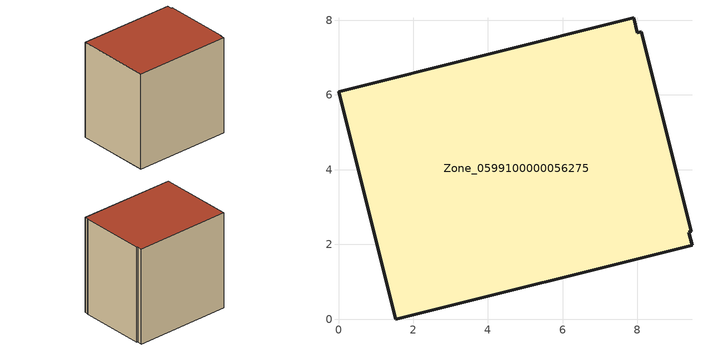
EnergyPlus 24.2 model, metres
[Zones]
Zone_0599100000056275
 floor ground (C_G): 9.44,2.35 9.37,2.33 9.46,1.98 1.53,0 0,6.08 7.9,8.06 8,7.67 8.1,7.7 z0
 wall outside (C_F): 8,7.67 7.9,8.06 0,6.08 1.53,0 9.46,1.98 9.37,2.33 9.44,2.35 8.1,7.7 8,7.67 z0:8.14
 roof outside (C_R): 9.37,2.33 9.44,2.35 8.1,7.7 8,7.67 7.9,8.06 0,6.08 1.53,0 9.46,1.98 z8.14
[BUILDING]
Pand.0599100000056275: North Axis=0; Terrain=City; Loads Convergence Tolerance Value=0.04; Temperature Convergence Tolerance Value=0.4; Solar Distribution=FullExterior; Maximum Number of Warmup Days=25; Minimum Number of Warmup Days=1
[Site:Location]
Rotterdam.The.Hague.AP_ZH_NLD Design_Conditions: Latitude=51.96; Longitude=4.45; Time Zone=1; Elevation=-4.5
[SITE:GROUNDTEMPERATURE:BUILDINGSURFACE]
18, 18, 18, 18, 18, 18, 18, 18, 18, 18, 18, 18
[MATERIAL] Thermal Absorptance=0.9; Solar Absorptance=0.7; Visible Absorptance=0.7
Name | Roughness | Thickness | Conductivity | Density | Specific Heat
G.TC.1946-1964 | MediumSmooth | 0.15 | 1 | 540 | 1210
F.TC.1946-1964 | Rough | 0.3 | 0.857143 | 1920 | 840
R.TC.1946-1964 | MediumRough | 0.2 | 0.235294 | 1500 | 1000
[CONSTRUCTION]
C_G: G.TC.1946-1964
C_F: F.TC.1946-1964
C_R: R.TC.1946-1964
[ZONE]
Zone_0599100000056275: Type=1; Multiplier=1; Ceiling Height=Autocalculate; Volume=Autocalculate; Floor Area=autocalculate; Part of Total Floor Area=Yes
[ZONEINFILTRATION:DESIGNFLOWRATE]
Infil_Zone_0599100000056275: Zone or ZoneList or Space or SpaceList=Zone_0599100000056275; Schedule=AlwaysOn; Design Flow Rate Calculation Method=Flow/Area; Flow Rate per Floor Area=0.003; Constant Term Coefficient=1; Temperature Term Coefficient=0; Velocity Term Coefficient=0; Velocity Squared Term Coefficient=0
[HVACTEMPLATE:ZONE:IDEALLOADSAIRSYSTEM]
Zone_0599100000056275: Maximum Heating Supply Air Temperature=50; Minimum Cooling Supply Air Temperature=13; Maximum Heating Supply Air Humidity Ratio=0.0156; Minimum Cooling Supply Air Humidity Ratio=0.0077; Heating Limit=NoLimit; Cooling Limit=NoLimit; Dehumidification Control Type=ConstantSensibleHeatRatio; Cooling Sensible Heat Ratio=0.7; Dehumidification Setpoint=60; Humidification Control Type=None; Humidification Setpoint=30; Outdoor Air Method=None; Outdoor Air Flow Rate per Person=0.00944; Outdoor Air Flow Rate per Zone Floor Area=0; Outdoor Air Flow Rate per Zone=0; Demand Controlled Ventilation Type=None; Outdoor Air Economizer Type=NoEconomizer; Heat Recovery Type=None; Sensible Heat Recovery Effectiveness=0.7; Latent Heat Recovery Effectiveness=0.65
[ZONECONTROL:THERMOSTAT]
ThermostatControl_Zone_0599100000056275: Zone or ZoneList=Zone_0599100000056275; Control Type Schedule=DualSetpointControlType; Control 1=Thermostat_Zone_0599100000056275; Temperature Difference Between Cutout And Setpoint=0
[THERMOSTATSETPOINT:DUALSETPOINT]
Thermostat_Zone_0599100000056275: Heating Setpoint Temperature Schedule=HeatingSetpoint_Zone_0599100000056275; Cooling Setpoint Temperature Schedule=CoolingSetpoint_Zone_0599100000056275
[SCHEDULE:COMPACT]
HeatingSetpoint_Zone_0599100000056275: Through: 12/31, For: AllDays, Until: 24:00, 21
CoolingSetpoint_Zone_0599100000056275: Through: 12/31, For: AllDays, Until: 24:00, 24
DualSetpointControlType: Through: 12/31, For: AllDays, Until: 24:00, 4
AlwaysOn: Through: 12/31, For: AllDays, Until: 24:00, 1
